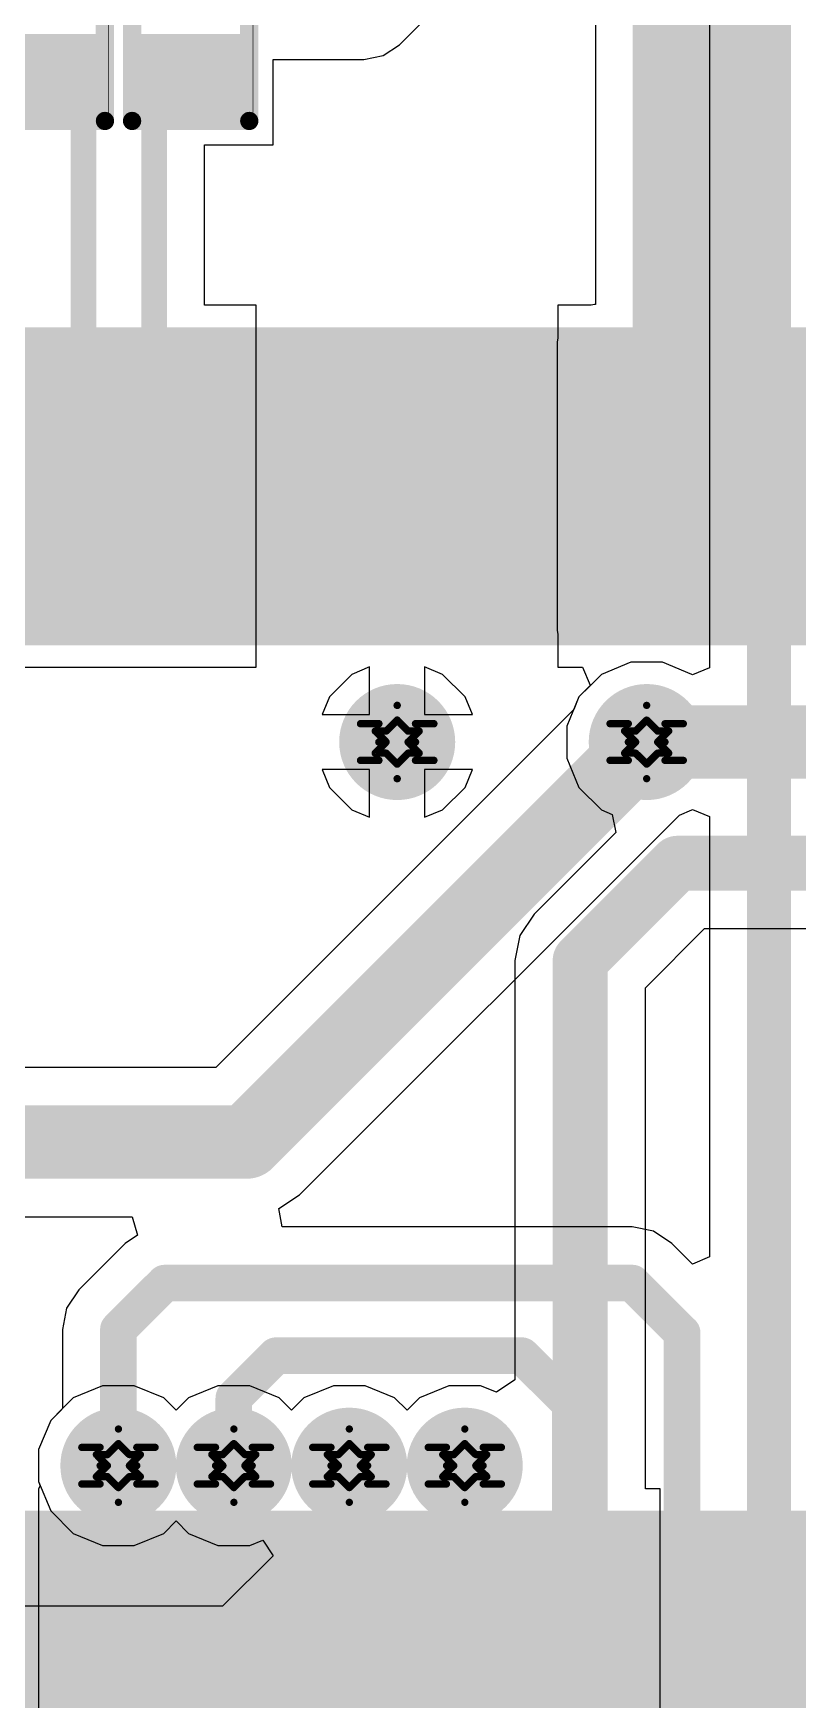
# Model space of a CAD drawing. Header units: inches. Extents: x -18 to 237, y -41 to 211.
# Drawn here: x 64.75 to 70.05, y 53.77 to 65.32 of the extents above; entities that cross this region are included whole.
import ezdxf

# ---------------------------------------------------------------- set-up
doc = ezdxf.new("R2010")
doc.units = ezdxf.units.IN
for name, color, linetype in [('Bottom Layer', 5, 'Continuous'), ('Bottom Solder', 6, 'Continuous'), ('Drill Drawing', 1, 'Continuous'), ('Top Layer', 1, 'Continuous'), ('Top Overlay', 2, 'Continuous'), ('Top Paste', 8, 'Continuous'), ('Top Solder', 216, 'Continuous'), ('Via Holes', 16, 'Continuous')]:
    doc.layers.add(name, color=color, linetype=linetype)

# ---------------------------------------------------------------- blocks, each defined once
blk = doc.blocks.new('R___0402_37')
at = {"layer": 'Top Layer'}
for points in [[(-0.699, -0.318), (-0.699, 0.318), (-0.241, 0.318), (-0.241, -0.318)], [(0.241, -0.318), (0.241, 0.318), (0.699, 0.318), (0.699, -0.318)]]:
    blk.add_hatch(color=1, dxfattribs=at).paths.add_polyline_path(points)
at = {"layer": 'Top Paste'}
for points in [[(-0.699, -0.318), (-0.699, 0.318), (-0.241, 0.318), (-0.241, -0.318)], [(0.241, -0.318), (0.241, 0.318), (0.699, 0.318), (0.699, -0.318)]]:
    blk.add_hatch(color=8, dxfattribs=at).paths.add_polyline_path(points)
at = {"layer": 'Top Solder'}
for points in [[(-0.754, -0.373), (-0.754, 0.373), (-0.186, 0.373), (-0.186, -0.373)], [(0.186, -0.373), (0.186, 0.373), (0.754, 0.373), (0.754, -0.373)]]:
    blk.add_hatch(color=216, dxfattribs=at).paths.add_polyline_path(points)
at = {"layer": 'Top Overlay'}
for points, const_width in [([(-0.787, 0.406), (0.787, 0.406)], 0.127), ([(-0.787, 0.406), (-0.787, -0.406)], 0.127), ([(0.787, 0.406), (0.787, -0.406)], 0.127), ([(-0.787, -0.406), (0.787, -0.406)], 0.127), ([(-0.813, -0.432), (0.813, -0.432)], 0.00323)]:
    blk.add_lwpolyline(points, dxfattribs=dict(at, const_width=const_width))
for points, const_width in [([(-0.819, 0.406, 1), (-0.756, 0.406, 1)], 0.0635), ([(-0.819, 0.406, 1), (-0.756, 0.406, 1)], 0.0635), ([(0.756, 0.406, 1), (0.819, 0.406, 1)], 0.0635), ([(0.756, 0.406, 1), (0.819, 0.406, 1)], 0.0635), ([(-0.819, -0.406, 1), (-0.756, -0.406, 1)], 0.0635), ([(-0.819, -0.406, 1), (-0.756, -0.406, 1)], 0.0635), ([(0.756, -0.406, 1), (0.819, -0.406, 1)], 0.0635), ([(0.756, -0.406, 1), (0.819, -0.406, 1)], 0.0635), ([(-0.814, -0.432, 1), (-0.812, -0.432, 1)], 0.00161), ([(0.812, -0.432, 1), (0.814, -0.432, 1)], 0.00161)]:
    blk.add_lwpolyline(points, format="xyb", close=True, dxfattribs=dict(at, const_width=const_width))
blk = doc.blocks.new('R___0402_38')
at = {"layer": 'Top Layer'}
for points in [[(-0.699, -0.318), (-0.699, 0.318), (-0.241, 0.318), (-0.241, -0.318)], [(0.241, -0.318), (0.241, 0.318), (0.699, 0.318), (0.699, -0.318)]]:
    blk.add_hatch(color=1, dxfattribs=at).paths.add_polyline_path(points)
at = {"layer": 'Top Paste'}
for points in [[(-0.699, -0.318), (-0.699, 0.318), (-0.241, 0.318), (-0.241, -0.318)], [(0.241, -0.318), (0.241, 0.318), (0.699, 0.318), (0.699, -0.318)]]:
    blk.add_hatch(color=8, dxfattribs=at).paths.add_polyline_path(points)
at = {"layer": 'Top Solder'}
for points in [[(-0.754, -0.373), (-0.754, 0.373), (-0.186, 0.373), (-0.186, -0.373)], [(0.186, -0.373), (0.186, 0.373), (0.754, 0.373), (0.754, -0.373)]]:
    blk.add_hatch(color=216, dxfattribs=at).paths.add_polyline_path(points)
at = {"layer": 'Top Overlay'}
for points, const_width in [([(-0.787, 0.406), (0.787, 0.406)], 0.127), ([(-0.787, 0.406), (-0.787, -0.406)], 0.127), ([(0.787, 0.406), (0.787, -0.406)], 0.127), ([(-0.787, -0.406), (0.787, -0.406)], 0.127), ([(-0.813, -0.432), (0.813, -0.432)], 0.00323)]:
    blk.add_lwpolyline(points, dxfattribs=dict(at, const_width=const_width))
for points, const_width in [([(-0.819, 0.406, 1), (-0.756, 0.406, 1)], 0.0635), ([(-0.819, 0.406, 1), (-0.756, 0.406, 1)], 0.0635), ([(0.756, 0.406, 1), (0.819, 0.406, 1)], 0.0635), ([(0.756, 0.406, 1), (0.819, 0.406, 1)], 0.0635), ([(-0.819, -0.406, 1), (-0.756, -0.406, 1)], 0.0635), ([(-0.819, -0.406, 1), (-0.756, -0.406, 1)], 0.0635), ([(0.756, -0.406, 1), (0.819, -0.406, 1)], 0.0635), ([(0.756, -0.406, 1), (0.819, -0.406, 1)], 0.0635), ([(-0.814, -0.432, 1), (-0.812, -0.432, 1)], 0.00161), ([(0.812, -0.432, 1), (0.814, -0.432, 1)], 0.00161)]:
    blk.add_lwpolyline(points, format="xyb", close=True, dxfattribs=dict(at, const_width=const_width))
blk = doc.blocks.new('91304_99_052R2_105')
at = {"layer": 'Top Layer'}
for points in [[(5.7, 3.1), (5.1, 3.1), (5.1, 5.1), (5.7, 5.1)], [(6.5, 3.1), (5.9, 3.1), (5.9, 5.1), (6.5, 5.1)], [(7.3, 3.1), (6.7, 3.1), (6.7, 5.1), (7.3, 5.1)], [(8.1, 3.1), (7.5, 3.1), (7.5, 5.1), (8.1, 5.1)], [(8.9, 3.1), (8.3, 3.1), (8.3, 5.1), (8.9, 5.1)], [(9.7, 3.1), (9.1, 3.1), (9.1, 5.1), (9.7, 5.1)], [(10.5, 3.1), (9.9, 3.1), (9.9, 5.1), (10.5, 5.1)], [(5.3, -5.1), (4.7, -5.1), (4.7, -3.1), (5.3, -3.1)], [(6.1, -5.1), (5.5, -5.1), (5.5, -3.1), (6.1, -3.1)], [(6.9, -5.1), (6.3, -5.1), (6.3, -3.1), (6.9, -3.1)], [(7.7, -5.1), (7.1, -5.1), (7.1, -3.1), (7.7, -3.1)], [(8.5, -5.1), (7.9, -5.1), (7.9, -3.1), (8.5, -3.1)], [(9.3, -5.1), (8.7, -5.1), (8.7, -3.1), (9.3, -3.1)], [(10.1, -5.1), (9.5, -5.1), (9.5, -3.1), (10.1, -3.1)], [(10.9, -5.1), (10.3, -5.1), (10.3, -3.1), (10.9, -3.1)]]:
    blk.add_hatch(color=1, dxfattribs=at).paths.add_polyline_path(points)
at = {"layer": 'Top Paste'}
for points in [[(5.7, 3.1), (5.1, 3.1), (5.1, 5.1), (5.7, 5.1)], [(6.5, 3.1), (5.9, 3.1), (5.9, 5.1), (6.5, 5.1)], [(7.3, 3.1), (6.7, 3.1), (6.7, 5.1), (7.3, 5.1)], [(8.1, 3.1), (7.5, 3.1), (7.5, 5.1), (8.1, 5.1)], [(8.9, 3.1), (8.3, 3.1), (8.3, 5.1), (8.9, 5.1)], [(9.7, 3.1), (9.1, 3.1), (9.1, 5.1), (9.7, 5.1)], [(10.5, 3.1), (9.9, 3.1), (9.9, 5.1), (10.5, 5.1)], [(5.3, -5.1), (4.7, -5.1), (4.7, -3.1), (5.3, -3.1)], [(6.1, -5.1), (5.5, -5.1), (5.5, -3.1), (6.1, -3.1)], [(6.9, -5.1), (6.3, -5.1), (6.3, -3.1), (6.9, -3.1)], [(7.7, -5.1), (7.1, -5.1), (7.1, -3.1), (7.7, -3.1)], [(8.5, -5.1), (7.9, -5.1), (7.9, -3.1), (8.5, -3.1)], [(9.3, -5.1), (8.7, -5.1), (8.7, -3.1), (9.3, -3.1)], [(10.1, -5.1), (9.5, -5.1), (9.5, -3.1), (10.1, -3.1)], [(10.9, -5.1), (10.3, -5.1), (10.3, -3.1), (10.9, -3.1)]]:
    blk.add_hatch(color=8, dxfattribs=at).paths.add_polyline_path(points)
at = {"layer": 'Top Solder'}
for points in [[(5.802, 2.998), (4.998, 2.998), (4.998, 5.202), (5.802, 5.202)], [(6.602, 2.998), (5.798, 2.998), (5.798, 5.202), (6.602, 5.202)], [(7.402, 2.998), (6.598, 2.998), (6.598, 5.202), (7.402, 5.202)], [(8.202, 2.998), (7.398, 2.998), (7.398, 5.202), (8.202, 5.202)], [(9.002, 2.998), (8.198, 2.998), (8.198, 5.202), (9.002, 5.202)], [(9.802, 2.998), (8.998, 2.998), (8.998, 5.202), (9.802, 5.202)], [(10.602, 2.998), (9.798, 2.998), (9.798, 5.202), (10.602, 5.202)], [(5.402, -5.202), (4.598, -5.202), (4.598, -2.998), (5.402, -2.998)], [(6.202, -5.202), (5.398, -5.202), (5.398, -2.998), (6.202, -2.998)], [(7.002, -5.202), (6.198, -5.202), (6.198, -2.998), (7.002, -2.998)], [(7.802, -5.202), (6.998, -5.202), (6.998, -2.998), (7.802, -2.998)], [(8.602, -5.202), (7.798, -5.202), (7.798, -2.998), (8.602, -2.998)], [(9.402, -5.202), (8.598, -5.202), (8.598, -2.998), (9.402, -2.998)], [(10.202, -5.202), (9.398, -5.202), (9.398, -2.998), (10.202, -2.998)], [(11.002, -5.202), (10.198, -5.202), (10.198, -2.998), (11.002, -2.998)]]:
    blk.add_hatch(color=216, dxfattribs=at).paths.add_polyline_path(points)

msp = doc.modelspace()

# ---------------------------------------------------------------- hatches: boundary and pattern name
at = {"layer": 'Bottom Layer'}
h = msp.add_hatch(color=5, dxfattribs=at)
edge = h.paths.add_edge_path()
edge.add_arc((67.273, 60.406), 0.3, 0, 360)
h = msp.add_hatch(color=5, dxfattribs=at)
edge = h.paths.add_edge_path()
edge.add_arc((69.002, 60.406), 0.3, 0, 360)
h = msp.add_hatch(color=5, dxfattribs=at)
edge = h.paths.add_edge_path()
edge.add_arc((65.341, 55.392), 0.3, 0, 360)
h = msp.add_hatch(color=5, dxfattribs=at)
edge = h.paths.add_edge_path()
edge.add_arc((66.141, 55.392), 0.3, 0, 360)
h = msp.add_hatch(color=5, dxfattribs=at)
edge = h.paths.add_edge_path()
edge.add_arc((66.941, 55.392), 0.3, 0, 360)
h = msp.add_hatch(color=5, dxfattribs=at)
edge = h.paths.add_edge_path()
edge.add_arc((67.741, 55.392), 0.3, 0, 360)
at = {"layer": 'Bottom Solder'}
h = msp.add_hatch(color=6, dxfattribs=at)
edge = h.paths.add_edge_path()
edge.add_arc((67.273, 60.406), 0.402, 0, 360)
h = msp.add_hatch(color=6, dxfattribs=at)
edge = h.paths.add_edge_path()
edge.add_arc((69.002, 60.406), 0.402, 0, 360)
h = msp.add_hatch(color=6, dxfattribs=at)
edge = h.paths.add_edge_path()
edge.add_arc((65.341, 55.392), 0.402, 0, 360)
h = msp.add_hatch(color=6, dxfattribs=at)
edge = h.paths.add_edge_path()
edge.add_arc((66.141, 55.392), 0.402, 0, 360)
h = msp.add_hatch(color=6, dxfattribs=at)
edge = h.paths.add_edge_path()
edge.add_arc((66.941, 55.392), 0.402, 0, 360)
h = msp.add_hatch(color=6, dxfattribs=at)
edge = h.paths.add_edge_path()
edge.add_arc((67.741, 55.392), 0.402, 0, 360)
at = {"layer": 'Top Layer'}
for points in [[(66.241, 61.178), (68.441, 61.178), (68.441, 63.178), (66.241, 63.178)], [(68.641, 61.178), (70.041, 61.178), (70.041, 63.178), (68.641, 63.178)]]:
    msp.add_hatch(color=1, dxfattribs=at).paths.add_polyline_path(points)
h = msp.add_hatch(color=1, dxfattribs=at)
edge = h.paths.add_edge_path()
edge.add_arc((67.273, 60.406), 0.3, 0, 360)
h = msp.add_hatch(color=1, dxfattribs=at)
edge = h.paths.add_edge_path()
edge.add_arc((69.002, 60.406), 0.3, 0, 360)
h = msp.add_hatch(color=1, dxfattribs=at)
edge = h.paths.add_edge_path()
edge.add_arc((65.341, 55.392), 0.3, 0, 360)
h = msp.add_hatch(color=1, dxfattribs=at)
edge = h.paths.add_edge_path()
edge.add_arc((66.141, 55.392), 0.3, 0, 360)
h = msp.add_hatch(color=1, dxfattribs=at)
edge = h.paths.add_edge_path()
edge.add_arc((66.941, 55.392), 0.3, 0, 360)
h = msp.add_hatch(color=1, dxfattribs=at)
edge = h.paths.add_edge_path()
edge.add_arc((67.741, 55.392), 0.3, 0, 360)
at = {"layer": 'Top Solder'}
h = msp.add_hatch(color=216, dxfattribs=at)
edge = h.paths.add_edge_path()
edge.add_arc((67.273, 60.406), 0.402, 0, 360)
h = msp.add_hatch(color=216, dxfattribs=at)
edge = h.paths.add_edge_path()
edge.add_arc((69.002, 60.406), 0.402, 0, 360)
h = msp.add_hatch(color=216, dxfattribs=at)
edge = h.paths.add_edge_path()
edge.add_arc((65.341, 55.392), 0.402, 0, 360)
h = msp.add_hatch(color=216, dxfattribs=at)
edge = h.paths.add_edge_path()
edge.add_arc((66.141, 55.392), 0.402, 0, 360)
h = msp.add_hatch(color=216, dxfattribs=at)
edge = h.paths.add_edge_path()
edge.add_arc((66.941, 55.392), 0.402, 0, 360)
h = msp.add_hatch(color=216, dxfattribs=at)
edge = h.paths.add_edge_path()
edge.add_arc((67.741, 55.392), 0.402, 0, 360)
at = {"layer": 'Via Holes'}
h = msp.add_hatch(color=7, dxfattribs=at)
edge = h.paths.add_edge_path()
edge.add_arc((67.273, 60.406), 0.15, 0, 360)
h = msp.add_hatch(color=7, dxfattribs=at)
edge = h.paths.add_edge_path()
edge.add_arc((69.002, 60.406), 0.15, 0, 360)
h = msp.add_hatch(color=7, dxfattribs=at)
edge = h.paths.add_edge_path()
edge.add_arc((65.341, 55.392), 0.15, 0, 360)
h = msp.add_hatch(color=7, dxfattribs=at)
edge = h.paths.add_edge_path()
edge.add_arc((66.141, 55.392), 0.15, 0, 360)
h = msp.add_hatch(color=7, dxfattribs=at)
edge = h.paths.add_edge_path()
edge.add_arc((66.941, 55.392), 0.15, 0, 360)
h = msp.add_hatch(color=7, dxfattribs=at)
edge = h.paths.add_edge_path()
edge.add_arc((67.741, 55.392), 0.15, 0, 360)

# ---------------------------------------------------------------- linework, layer by layer
at = {"layer": 'Bottom Layer'}
for p, q in [((69.436, 75.248), (69.436, 60.921)), ((66.959, 60.875), (66.803, 60.719)), ((67.082, 60.926), (66.959, 60.875)), ((67.082, 60.596), (67.082, 60.926)), ((67.587, 60.875), (67.463, 60.926)), ((67.463, 60.926), (67.463, 60.596)), ((67.743, 60.719), (67.587, 60.875)), ((68.688, 60.875), (68.532, 60.719)), ((68.891, 60.96), (68.688, 60.875)), ((69.112, 60.96), (68.891, 60.96)), ((69.315, 60.875), (69.112, 60.96)), ((69.318, 60.872), (69.315, 60.875)), ((69.436, 60.921), (69.318, 60.872)), ((68.496, 60.632), (66.016, 58.152)), ((66.803, 60.719), (66.752, 60.596)), ((67.794, 60.596), (67.743, 60.719)), ((68.532, 60.719), (68.496, 60.632)), ((66.752, 60.596), (67.082, 60.596)), ((67.463, 60.596), (67.794, 60.596)), ((67.082, 60.215), (66.752, 60.215)), ((66.752, 60.215), (66.803, 60.092)), ((67.082, 59.885), (67.082, 60.215)), ((67.794, 60.215), (67.463, 60.215)), ((67.463, 60.215), (67.463, 59.885)), ((67.743, 60.092), (67.794, 60.215)), ((66.803, 60.092), (66.959, 59.936)), ((67.587, 59.936), (67.743, 60.092)), ((66.959, 59.936), (67.082, 59.885)), ((67.463, 59.885), (67.587, 59.936)), ((69.228, 59.9), (69.315, 59.936)), ((69.315, 59.936), (69.318, 59.939)), ((69.318, 59.939), (69.436, 59.89)), ((66.597, 57.268), (69.228, 59.9)), ((69.436, 59.89), (69.436, 56.838)), ((66.016, 58.152), (63.532, 58.152)), ((66.454, 57.173), (66.597, 57.268)), ((66.477, 57.046), (66.454, 57.173)), ((60.779, 57.116), (65.436, 57.116)), ((65.436, 57.116), (65.474, 56.989)), ((68.901, 57.046), (66.477, 57.046)), ((69.05, 57.016), (68.901, 57.046)), ((65.388, 56.932), (65.067, 56.61)), ((65.474, 56.989), (65.388, 56.932)), ((69.176, 56.932), (69.05, 57.016)), ((69.318, 56.789), (69.176, 56.932)), ((69.436, 56.838), (69.318, 56.789)), ((65.067, 56.61), (64.982, 56.484)), ((64.982, 56.484), (64.953, 56.336)), ((64.953, 56.336), (64.953, 55.787)), ((64.953, 55.787), (64.872, 55.706)), ((64.872, 55.706), (64.787, 55.503)), ((64.787, 55.503), (64.787, 55.282)), ((64.787, 55.282), (64.872, 55.079)), ((64.872, 55.079), (65.027, 54.923)), ((65.655, 54.923), (65.741, 55.009)), ((65.741, 55.009), (65.827, 54.923)), ((65.027, 54.923), (65.231, 54.838)), ((65.451, 54.838), (65.655, 54.923)), ((65.827, 54.923), (66.031, 54.838)), ((66.251, 54.838), (66.342, 54.876)), ((66.342, 54.876), (66.414, 54.768)), ((65.231, 54.838), (65.451, 54.838)), ((66.031, 54.838), (66.251, 54.838)), ((66.414, 54.768), (66.063, 54.418)), ((66.063, 54.418), (56.944, 54.418))]:
    msp.add_line(p, q, dxfattribs=at)
for points, const_width in [([(69.85, 54.863), (69.85, 75.42)], 0.305), ([(66.23, 57.634), (69.002, 60.406)], 0.508), ([(60.779, 57.634), (66.23, 57.634)], 0.508), ([(67.846, 50.945), (73.715, 56.814)], 0.762), ([(65.341, 56.336), (65.663, 56.657)], 0.254), ([(65.663, 56.657), (68.901, 56.657)], 0.254), ([(68.901, 56.657), (69.247, 56.311)], 0.254), ([(65.341, 55.392), (65.341, 56.336)], 0.254), ([(69.247, 54.975), (69.247, 56.311)], 0.254), ([(66.141, 55.862), (66.433, 56.154)], 0.254), ([(66.433, 56.154), (68.137, 56.154)], 0.254), ([(68.137, 56.154), (68.472, 55.82)], 0.254), ([(66.141, 55.392), (66.141, 55.862)], 0.254), ([(68.472, 54.801), (68.472, 55.82)], 0.254), ([(66.941, 54.746), (66.941, 55.392)], 0.254), ([(67.741, 54.847), (67.741, 55.392)], 0.254), ([(67.061, 52.789), (69.247, 54.975)], 0.254), ([(66.521, 53.626), (67.741, 54.847)], 0.254), ([(67.311, 52.324), (69.85, 54.863)], 0.305), ([(67.504, 51.813), (70.5, 54.809)], 0.305), ([(66.224, 54.029), (66.941, 54.746)], 0.254), ([(66.883, 53.213), (68.472, 54.801)], 0.254), ([(46.744, 54.029), (66.224, 54.029)], 0.254)]:
    msp.add_lwpolyline(points, dxfattribs=dict(at, const_width=const_width))
for points, const_width in [([(68.875, 60.406, 1), (69.129, 60.406, 1)], 0.254), ([(66.103, 57.634, 1), (66.357, 57.634, 1)], 0.254), ([(66.103, 57.634, 1), (66.357, 57.634, 1)], 0.254), ([(65.599, 56.657, 1), (65.726, 56.657, 1)], 0.127), ([(65.599, 56.657, 1), (65.726, 56.657, 1)], 0.127), ([(68.838, 56.657, 1), (68.965, 56.657, 1)], 0.127), ([(68.838, 56.657, 1), (68.965, 56.657, 1)], 0.127), ([(65.278, 56.336, 1), (65.405, 56.336, 1)], 0.127), ([(65.278, 56.336, 1), (65.405, 56.336, 1)], 0.127), ([(69.184, 56.311, 1), (69.311, 56.311, 1)], 0.127), ([(69.184, 56.311, 1), (69.311, 56.311, 1)], 0.127), ([(66.37, 56.154, 1), (66.497, 56.154, 1)], 0.127), ([(66.37, 56.154, 1), (66.497, 56.154, 1)], 0.127), ([(68.073, 56.154, 1), (68.2, 56.154, 1)], 0.127), ([(68.073, 56.154, 1), (68.2, 56.154, 1)], 0.127), ([(66.078, 55.862, 1), (66.205, 55.862, 1)], 0.127), ([(66.078, 55.862, 1), (66.205, 55.862, 1)], 0.127), ([(68.408, 55.82, 1), (68.535, 55.82, 1)], 0.127), ([(68.408, 55.82, 1), (68.535, 55.82, 1)], 0.127), ([(65.278, 55.392, 1), (65.405, 55.392, 1)], 0.127), ([(66.078, 55.392, 1), (66.205, 55.392, 1)], 0.127), ([(66.878, 55.392, 1), (67.005, 55.392, 1)], 0.127), ([(67.678, 55.392, 1), (67.805, 55.392, 1)], 0.127), ([(69.184, 54.975, 1), (69.311, 54.975, 1)], 0.127), ([(69.184, 54.975, 1), (69.311, 54.975, 1)], 0.127), ([(67.678, 54.847, 1), (67.805, 54.847, 1)], 0.127), ([(67.678, 54.847, 1), (67.805, 54.847, 1)], 0.127), ([(69.774, 54.863, 1), (69.926, 54.863, 1)], 0.152), ([(69.774, 54.863, 1), (69.926, 54.863, 1)], 0.152), ([(66.878, 54.746, 1), (67.005, 54.746, 1)], 0.127), ([(66.878, 54.746, 1), (67.005, 54.746, 1)], 0.127), ([(68.408, 54.801, 1), (68.535, 54.801, 1)], 0.127), ([(68.408, 54.801, 1), (68.535, 54.801, 1)], 0.127), ([(66.161, 54.029, 1), (66.288, 54.029, 1)], 0.127), ([(66.161, 54.029, 1), (66.288, 54.029, 1)], 0.127)]:
    msp.add_lwpolyline(points, format="xyb", close=True, dxfattribs=dict(at, const_width=const_width))
at = {"layer": 'Drill Drawing', "const_width": 0.0508}
for points in [[(67.146, 60.533), (67.273, 60.66)], [(67.273, 60.66), (67.4, 60.533)], [(68.875, 60.533), (69.002, 60.66)], [(69.002, 60.66), (69.129, 60.533)], [(67.019, 60.533), (67.146, 60.406)], [(67.019, 60.533), (67.146, 60.533)], [(67.121, 60.482), (67.197, 60.406)], [(67.121, 60.482), (67.197, 60.482)], [(67.197, 60.482), (67.273, 60.558)], [(67.273, 60.558), (67.349, 60.482)], [(67.349, 60.482), (67.425, 60.482)], [(67.349, 60.406), (67.425, 60.482)], [(67.4, 60.533), (67.527, 60.533)], [(67.4, 60.406), (67.527, 60.533)], [(68.748, 60.533), (68.875, 60.406)], [(68.748, 60.533), (68.875, 60.533)], [(68.849, 60.482), (68.925, 60.406)], [(68.849, 60.482), (68.925, 60.482)], [(68.925, 60.482), (69.002, 60.558)], [(69.002, 60.558), (69.078, 60.482)], [(69.078, 60.482), (69.154, 60.482)], [(69.078, 60.406), (69.154, 60.482)], [(69.129, 60.533), (69.256, 60.533)], [(69.129, 60.406), (69.256, 60.533)], [(67.019, 60.279), (67.146, 60.406)], [(67.121, 60.329), (67.197, 60.406)], [(67.349, 60.406), (67.425, 60.329)], [(67.4, 60.406), (67.527, 60.279)], [(68.748, 60.279), (68.875, 60.406)], [(68.849, 60.329), (68.925, 60.406)], [(69.078, 60.406), (69.154, 60.329)], [(69.129, 60.406), (69.256, 60.279)], [(67.019, 60.279), (67.146, 60.279)], [(67.121, 60.329), (67.197, 60.329)], [(67.146, 60.279), (67.273, 60.152)], [(67.197, 60.329), (67.273, 60.253)], [(67.273, 60.253), (67.349, 60.329)], [(67.273, 60.152), (67.4, 60.279)], [(67.349, 60.329), (67.425, 60.329)], [(67.4, 60.279), (67.527, 60.279)], [(68.748, 60.279), (68.875, 60.279)], [(68.849, 60.329), (68.925, 60.329)], [(68.875, 60.279), (69.002, 60.152)], [(68.925, 60.329), (69.002, 60.253)], [(69.002, 60.253), (69.078, 60.329)], [(69.002, 60.152), (69.129, 60.279)], [(69.078, 60.329), (69.154, 60.329)], [(69.129, 60.279), (69.256, 60.279)], [(65.214, 55.519), (65.341, 55.646)], [(65.341, 55.646), (65.468, 55.519)], [(66.014, 55.519), (66.141, 55.646)], [(66.141, 55.646), (66.268, 55.519)], [(66.814, 55.519), (66.941, 55.646)], [(66.941, 55.646), (67.068, 55.519)], [(67.614, 55.519), (67.741, 55.646)], [(67.741, 55.646), (67.868, 55.519)], [(65.087, 55.519), (65.214, 55.392)], [(65.087, 55.519), (65.214, 55.519)], [(65.265, 55.469), (65.341, 55.545)], [(65.341, 55.545), (65.417, 55.469)], [(65.468, 55.519), (65.595, 55.519)], [(65.468, 55.392), (65.595, 55.519)], [(65.887, 55.519), (66.014, 55.392)], [(65.887, 55.519), (66.014, 55.519)], [(66.065, 55.469), (66.141, 55.545)], [(66.141, 55.545), (66.217, 55.469)], [(66.268, 55.519), (66.395, 55.519)], [(66.268, 55.392), (66.395, 55.519)], [(66.687, 55.519), (66.814, 55.392)], [(66.687, 55.519), (66.814, 55.519)], [(66.865, 55.469), (66.941, 55.545)], [(66.941, 55.545), (67.017, 55.469)], [(67.068, 55.519), (67.195, 55.519)], [(67.068, 55.392), (67.195, 55.519)], [(67.487, 55.519), (67.614, 55.392)], [(67.487, 55.519), (67.614, 55.519)], [(67.665, 55.469), (67.741, 55.545)], [(67.741, 55.545), (67.817, 55.469)], [(67.868, 55.519), (67.995, 55.519)], [(67.868, 55.392), (67.995, 55.519)], [(65.189, 55.469), (65.265, 55.392)], [(65.189, 55.469), (65.265, 55.469)], [(65.417, 55.469), (65.494, 55.469)], [(65.417, 55.392), (65.494, 55.469)], [(65.989, 55.469), (66.065, 55.392)], [(65.989, 55.469), (66.065, 55.469)], [(66.217, 55.469), (66.294, 55.469)], [(66.217, 55.392), (66.294, 55.469)], [(66.789, 55.469), (66.865, 55.392)], [(66.789, 55.469), (66.865, 55.469)], [(67.017, 55.469), (67.094, 55.469)], [(67.017, 55.392), (67.094, 55.469)], [(67.589, 55.469), (67.665, 55.392)], [(67.589, 55.469), (67.665, 55.469)], [(67.817, 55.469), (67.894, 55.469)], [(67.817, 55.392), (67.894, 55.469)], [(65.087, 55.265), (65.214, 55.392)], [(65.189, 55.316), (65.265, 55.392)], [(65.189, 55.316), (65.265, 55.316)], [(65.265, 55.316), (65.341, 55.24)], [(65.341, 55.24), (65.417, 55.316)], [(65.417, 55.392), (65.494, 55.316)], [(65.417, 55.316), (65.494, 55.316)], [(65.468, 55.392), (65.595, 55.265)], [(65.887, 55.265), (66.014, 55.392)], [(65.989, 55.316), (66.065, 55.392)], [(65.989, 55.316), (66.065, 55.316)], [(66.065, 55.316), (66.141, 55.24)], [(66.141, 55.24), (66.217, 55.316)], [(66.217, 55.392), (66.294, 55.316)], [(66.217, 55.316), (66.294, 55.316)], [(66.268, 55.392), (66.395, 55.265)], [(66.687, 55.265), (66.814, 55.392)], [(66.789, 55.316), (66.865, 55.392)], [(66.789, 55.316), (66.865, 55.316)], [(66.865, 55.316), (66.941, 55.24)], [(66.941, 55.24), (67.017, 55.316)], [(67.017, 55.392), (67.094, 55.316)], [(67.017, 55.316), (67.094, 55.316)], [(67.068, 55.392), (67.195, 55.265)], [(67.487, 55.265), (67.614, 55.392)], [(67.589, 55.316), (67.665, 55.392)], [(67.589, 55.316), (67.665, 55.316)], [(67.665, 55.316), (67.741, 55.24)], [(67.741, 55.24), (67.817, 55.316)], [(67.817, 55.392), (67.894, 55.316)], [(67.817, 55.316), (67.894, 55.316)], [(67.868, 55.392), (67.995, 55.265)], [(65.087, 55.265), (65.214, 55.265)], [(65.214, 55.265), (65.341, 55.138)], [(65.341, 55.138), (65.468, 55.265)], [(65.468, 55.265), (65.595, 55.265)], [(65.887, 55.265), (66.014, 55.265)], [(66.014, 55.265), (66.141, 55.138)], [(66.141, 55.138), (66.268, 55.265)], [(66.268, 55.265), (66.395, 55.265)], [(66.687, 55.265), (66.814, 55.265)], [(66.814, 55.265), (66.941, 55.138)], [(66.941, 55.138), (67.068, 55.265)], [(67.068, 55.265), (67.195, 55.265)], [(67.487, 55.265), (67.614, 55.265)], [(67.614, 55.265), (67.741, 55.138)], [(67.741, 55.138), (67.868, 55.265)], [(67.868, 55.265), (67.995, 55.265)]]:
    msp.add_lwpolyline(points, dxfattribs=at)
at = {"layer": 'Drill Drawing', "const_width": 0.0254}
for points in [[(67.26, 60.66, 1), (67.286, 60.66, 1)], [(67.26, 60.66, 1), (67.286, 60.66, 1)], [(68.989, 60.66, 1), (69.014, 60.66, 1)], [(68.989, 60.66, 1), (69.014, 60.66, 1)], [(67.006, 60.533, 1), (67.032, 60.533, 1)], [(67.006, 60.533, 1), (67.032, 60.533, 1)], [(67.108, 60.482, 1), (67.133, 60.482, 1)], [(67.108, 60.482, 1), (67.133, 60.482, 1)], [(67.133, 60.533, 1), (67.159, 60.533, 1)], [(67.133, 60.533, 1), (67.159, 60.533, 1)], [(67.184, 60.482, 1), (67.209, 60.482, 1)], [(67.184, 60.482, 1), (67.209, 60.482, 1)], [(67.26, 60.558, 1), (67.286, 60.558, 1)], [(67.26, 60.558, 1), (67.286, 60.558, 1)], [(67.336, 60.482, 1), (67.362, 60.482, 1)], [(67.336, 60.482, 1), (67.362, 60.482, 1)], [(67.387, 60.533, 1), (67.413, 60.533, 1)], [(67.387, 60.533, 1), (67.413, 60.533, 1)], [(67.413, 60.482, 1), (67.438, 60.482, 1)], [(67.413, 60.482, 1), (67.438, 60.482, 1)], [(67.514, 60.533, 1), (67.54, 60.533, 1)], [(67.514, 60.533, 1), (67.54, 60.533, 1)], [(68.735, 60.533, 1), (68.76, 60.533, 1)], [(68.735, 60.533, 1), (68.76, 60.533, 1)], [(68.836, 60.482, 1), (68.862, 60.482, 1)], [(68.836, 60.482, 1), (68.862, 60.482, 1)], [(68.862, 60.533, 1), (68.887, 60.533, 1)], [(68.862, 60.533, 1), (68.887, 60.533, 1)], [(68.913, 60.482, 1), (68.938, 60.482, 1)], [(68.913, 60.482, 1), (68.938, 60.482, 1)], [(68.989, 60.558, 1), (69.014, 60.558, 1)], [(68.989, 60.558, 1), (69.014, 60.558, 1)], [(69.065, 60.482, 1), (69.09, 60.482, 1)], [(69.065, 60.482, 1), (69.09, 60.482, 1)], [(69.116, 60.533, 1), (69.141, 60.533, 1)], [(69.116, 60.533, 1), (69.141, 60.533, 1)], [(69.141, 60.482, 1), (69.167, 60.482, 1)], [(69.141, 60.482, 1), (69.167, 60.482, 1)], [(69.243, 60.533, 1), (69.268, 60.533, 1)], [(69.243, 60.533, 1), (69.268, 60.533, 1)], [(67.133, 60.406, 1), (67.159, 60.406, 1)], [(67.133, 60.406, 1), (67.159, 60.406, 1)], [(67.184, 60.406, 1), (67.209, 60.406, 1)], [(67.184, 60.406, 1), (67.209, 60.406, 1)], [(67.336, 60.406, 1), (67.362, 60.406, 1)], [(67.336, 60.406, 1), (67.362, 60.406, 1)], [(67.387, 60.406, 1), (67.413, 60.406, 1)], [(67.387, 60.406, 1), (67.413, 60.406, 1)], [(68.862, 60.406, 1), (68.887, 60.406, 1)], [(68.862, 60.406, 1), (68.887, 60.406, 1)], [(68.913, 60.406, 1), (68.938, 60.406, 1)], [(68.913, 60.406, 1), (68.938, 60.406, 1)], [(69.065, 60.406, 1), (69.09, 60.406, 1)], [(69.065, 60.406, 1), (69.09, 60.406, 1)], [(69.116, 60.406, 1), (69.141, 60.406, 1)], [(69.116, 60.406, 1), (69.141, 60.406, 1)], [(67.006, 60.279, 1), (67.032, 60.279, 1)], [(67.006, 60.279, 1), (67.032, 60.279, 1)], [(67.108, 60.329, 1), (67.133, 60.329, 1)], [(67.108, 60.329, 1), (67.133, 60.329, 1)], [(67.133, 60.279, 1), (67.159, 60.279, 1)], [(67.133, 60.279, 1), (67.159, 60.279, 1)], [(67.184, 60.329, 1), (67.209, 60.329, 1)], [(67.184, 60.329, 1), (67.209, 60.329, 1)], [(67.26, 60.253, 1), (67.286, 60.253, 1)], [(67.26, 60.253, 1), (67.286, 60.253, 1)], [(67.336, 60.329, 1), (67.362, 60.329, 1)], [(67.336, 60.329, 1), (67.362, 60.329, 1)], [(67.387, 60.279, 1), (67.413, 60.279, 1)], [(67.387, 60.279, 1), (67.413, 60.279, 1)], [(67.413, 60.329, 1), (67.438, 60.329, 1)], [(67.413, 60.329, 1), (67.438, 60.329, 1)], [(67.514, 60.279, 1), (67.54, 60.279, 1)], [(67.514, 60.279, 1), (67.54, 60.279, 1)], [(68.735, 60.279, 1), (68.76, 60.279, 1)], [(68.735, 60.279, 1), (68.76, 60.279, 1)], [(68.836, 60.329, 1), (68.862, 60.329, 1)], [(68.836, 60.329, 1), (68.862, 60.329, 1)], [(68.862, 60.279, 1), (68.887, 60.279, 1)], [(68.862, 60.279, 1), (68.887, 60.279, 1)], [(68.913, 60.329, 1), (68.938, 60.329, 1)], [(68.913, 60.329, 1), (68.938, 60.329, 1)], [(68.989, 60.253, 1), (69.014, 60.253, 1)], [(68.989, 60.253, 1), (69.014, 60.253, 1)], [(69.065, 60.329, 1), (69.09, 60.329, 1)], [(69.065, 60.329, 1), (69.09, 60.329, 1)], [(69.116, 60.279, 1), (69.141, 60.279, 1)], [(69.116, 60.279, 1), (69.141, 60.279, 1)], [(69.141, 60.329, 1), (69.167, 60.329, 1)], [(69.141, 60.329, 1), (69.167, 60.329, 1)], [(69.243, 60.279, 1), (69.268, 60.279, 1)], [(69.243, 60.279, 1), (69.268, 60.279, 1)], [(67.26, 60.152, 1), (67.286, 60.152, 1)], [(67.26, 60.152, 1), (67.286, 60.152, 1)], [(68.989, 60.152, 1), (69.014, 60.152, 1)], [(68.989, 60.152, 1), (69.014, 60.152, 1)], [(65.329, 55.646, 1), (65.354, 55.646, 1)], [(65.329, 55.646, 1), (65.354, 55.646, 1)], [(66.129, 55.646, 1), (66.154, 55.646, 1)], [(66.129, 55.646, 1), (66.154, 55.646, 1)], [(66.929, 55.646, 1), (66.954, 55.646, 1)], [(66.929, 55.646, 1), (66.954, 55.646, 1)], [(67.729, 55.646, 1), (67.754, 55.646, 1)], [(67.729, 55.646, 1), (67.754, 55.646, 1)], [(65.075, 55.519, 1), (65.1, 55.519, 1)], [(65.075, 55.519, 1), (65.1, 55.519, 1)], [(65.202, 55.519, 1), (65.227, 55.519, 1)], [(65.202, 55.519, 1), (65.227, 55.519, 1)], [(65.329, 55.545, 1), (65.354, 55.545, 1)], [(65.329, 55.545, 1), (65.354, 55.545, 1)], [(65.456, 55.519, 1), (65.481, 55.519, 1)], [(65.456, 55.519, 1), (65.481, 55.519, 1)], [(65.583, 55.519, 1), (65.608, 55.519, 1)], [(65.583, 55.519, 1), (65.608, 55.519, 1)], [(65.875, 55.519, 1), (65.9, 55.519, 1)], [(65.875, 55.519, 1), (65.9, 55.519, 1)], [(66.002, 55.519, 1), (66.027, 55.519, 1)], [(66.002, 55.519, 1), (66.027, 55.519, 1)], [(66.129, 55.545, 1), (66.154, 55.545, 1)], [(66.129, 55.545, 1), (66.154, 55.545, 1)], [(66.256, 55.519, 1), (66.281, 55.519, 1)], [(66.256, 55.519, 1), (66.281, 55.519, 1)], [(66.383, 55.519, 1), (66.408, 55.519, 1)], [(66.383, 55.519, 1), (66.408, 55.519, 1)], [(66.675, 55.519, 1), (66.7, 55.519, 1)], [(66.675, 55.519, 1), (66.7, 55.519, 1)], [(66.802, 55.519, 1), (66.827, 55.519, 1)], [(66.802, 55.519, 1), (66.827, 55.519, 1)], [(66.929, 55.545, 1), (66.954, 55.545, 1)], [(66.929, 55.545, 1), (66.954, 55.545, 1)], [(67.056, 55.519, 1), (67.081, 55.519, 1)], [(67.056, 55.519, 1), (67.081, 55.519, 1)], [(67.183, 55.519, 1), (67.208, 55.519, 1)], [(67.183, 55.519, 1), (67.208, 55.519, 1)], [(67.475, 55.519, 1), (67.5, 55.519, 1)], [(67.475, 55.519, 1), (67.5, 55.519, 1)], [(67.602, 55.519, 1), (67.627, 55.519, 1)], [(67.602, 55.519, 1), (67.627, 55.519, 1)], [(67.729, 55.545, 1), (67.754, 55.545, 1)], [(67.729, 55.545, 1), (67.754, 55.545, 1)], [(67.856, 55.519, 1), (67.881, 55.519, 1)], [(67.856, 55.519, 1), (67.881, 55.519, 1)], [(67.983, 55.519, 1), (68.008, 55.519, 1)], [(67.983, 55.519, 1), (68.008, 55.519, 1)], [(65.176, 55.469, 1), (65.202, 55.469, 1)], [(65.176, 55.469, 1), (65.202, 55.469, 1)], [(65.252, 55.469, 1), (65.278, 55.469, 1)], [(65.252, 55.469, 1), (65.278, 55.469, 1)], [(65.405, 55.469, 1), (65.43, 55.469, 1)], [(65.405, 55.469, 1), (65.43, 55.469, 1)], [(65.481, 55.469, 1), (65.506, 55.469, 1)], [(65.481, 55.469, 1), (65.506, 55.469, 1)], [(65.976, 55.469, 1), (66.002, 55.469, 1)], [(65.976, 55.469, 1), (66.002, 55.469, 1)], [(66.052, 55.469, 1), (66.078, 55.469, 1)], [(66.052, 55.469, 1), (66.078, 55.469, 1)], [(66.205, 55.469, 1), (66.23, 55.469, 1)], [(66.205, 55.469, 1), (66.23, 55.469, 1)], [(66.281, 55.469, 1), (66.306, 55.469, 1)], [(66.281, 55.469, 1), (66.306, 55.469, 1)], [(66.776, 55.469, 1), (66.802, 55.469, 1)], [(66.776, 55.469, 1), (66.802, 55.469, 1)], [(66.852, 55.469, 1), (66.878, 55.469, 1)], [(66.852, 55.469, 1), (66.878, 55.469, 1)], [(67.005, 55.469, 1), (67.03, 55.469, 1)], [(67.005, 55.469, 1), (67.03, 55.469, 1)], [(67.081, 55.469, 1), (67.106, 55.469, 1)], [(67.081, 55.469, 1), (67.106, 55.469, 1)], [(67.576, 55.469, 1), (67.602, 55.469, 1)], [(67.576, 55.469, 1), (67.602, 55.469, 1)], [(67.652, 55.469, 1), (67.678, 55.469, 1)], [(67.652, 55.469, 1), (67.678, 55.469, 1)], [(67.805, 55.469, 1), (67.83, 55.469, 1)], [(67.805, 55.469, 1), (67.83, 55.469, 1)], [(67.881, 55.469, 1), (67.906, 55.469, 1)], [(67.881, 55.469, 1), (67.906, 55.469, 1)], [(65.176, 55.316, 1), (65.202, 55.316, 1)], [(65.176, 55.316, 1), (65.202, 55.316, 1)], [(65.202, 55.392, 1), (65.227, 55.392, 1)], [(65.202, 55.392, 1), (65.227, 55.392, 1)], [(65.252, 55.392, 1), (65.278, 55.392, 1)], [(65.252, 55.392, 1), (65.278, 55.392, 1)], [(65.252, 55.316, 1), (65.278, 55.316, 1)], [(65.252, 55.316, 1), (65.278, 55.316, 1)], [(65.405, 55.392, 1), (65.43, 55.392, 1)], [(65.405, 55.392, 1), (65.43, 55.392, 1)], [(65.405, 55.316, 1), (65.43, 55.316, 1)], [(65.405, 55.316, 1), (65.43, 55.316, 1)], [(65.456, 55.392, 1), (65.481, 55.392, 1)], [(65.456, 55.392, 1), (65.481, 55.392, 1)], [(65.481, 55.316, 1), (65.506, 55.316, 1)], [(65.481, 55.316, 1), (65.506, 55.316, 1)], [(65.976, 55.316, 1), (66.002, 55.316, 1)], [(65.976, 55.316, 1), (66.002, 55.316, 1)], [(66.002, 55.392, 1), (66.027, 55.392, 1)], [(66.002, 55.392, 1), (66.027, 55.392, 1)], [(66.052, 55.392, 1), (66.078, 55.392, 1)], [(66.052, 55.392, 1), (66.078, 55.392, 1)], [(66.052, 55.316, 1), (66.078, 55.316, 1)], [(66.052, 55.316, 1), (66.078, 55.316, 1)], [(66.205, 55.392, 1), (66.23, 55.392, 1)], [(66.205, 55.392, 1), (66.23, 55.392, 1)], [(66.205, 55.316, 1), (66.23, 55.316, 1)], [(66.205, 55.316, 1), (66.23, 55.316, 1)], [(66.256, 55.392, 1), (66.281, 55.392, 1)], [(66.256, 55.392, 1), (66.281, 55.392, 1)], [(66.281, 55.316, 1), (66.306, 55.316, 1)], [(66.281, 55.316, 1), (66.306, 55.316, 1)], [(66.776, 55.316, 1), (66.802, 55.316, 1)], [(66.776, 55.316, 1), (66.802, 55.316, 1)], [(66.802, 55.392, 1), (66.827, 55.392, 1)], [(66.802, 55.392, 1), (66.827, 55.392, 1)], [(66.852, 55.392, 1), (66.878, 55.392, 1)], [(66.852, 55.392, 1), (66.878, 55.392, 1)], [(66.852, 55.316, 1), (66.878, 55.316, 1)], [(66.852, 55.316, 1), (66.878, 55.316, 1)], [(67.005, 55.392, 1), (67.03, 55.392, 1)], [(67.005, 55.392, 1), (67.03, 55.392, 1)], [(67.005, 55.316, 1), (67.03, 55.316, 1)], [(67.005, 55.316, 1), (67.03, 55.316, 1)], [(67.056, 55.392, 1), (67.081, 55.392, 1)], [(67.056, 55.392, 1), (67.081, 55.392, 1)], [(67.081, 55.316, 1), (67.106, 55.316, 1)], [(67.081, 55.316, 1), (67.106, 55.316, 1)], [(67.576, 55.316, 1), (67.602, 55.316, 1)], [(67.576, 55.316, 1), (67.602, 55.316, 1)], [(67.602, 55.392, 1), (67.627, 55.392, 1)], [(67.602, 55.392, 1), (67.627, 55.392, 1)], [(67.652, 55.392, 1), (67.678, 55.392, 1)], [(67.652, 55.392, 1), (67.678, 55.392, 1)], [(67.652, 55.316, 1), (67.678, 55.316, 1)], [(67.652, 55.316, 1), (67.678, 55.316, 1)], [(67.805, 55.392, 1), (67.83, 55.392, 1)], [(67.805, 55.392, 1), (67.83, 55.392, 1)], [(67.805, 55.316, 1), (67.83, 55.316, 1)], [(67.805, 55.316, 1), (67.83, 55.316, 1)], [(67.856, 55.392, 1), (67.881, 55.392, 1)], [(67.856, 55.392, 1), (67.881, 55.392, 1)], [(67.881, 55.316, 1), (67.906, 55.316, 1)], [(67.881, 55.316, 1), (67.906, 55.316, 1)], [(65.075, 55.265, 1), (65.1, 55.265, 1)], [(65.075, 55.265, 1), (65.1, 55.265, 1)], [(65.202, 55.265, 1), (65.227, 55.265, 1)], [(65.202, 55.265, 1), (65.227, 55.265, 1)], [(65.329, 55.24, 1), (65.354, 55.24, 1)], [(65.329, 55.24, 1), (65.354, 55.24, 1)], [(65.456, 55.265, 1), (65.481, 55.265, 1)], [(65.456, 55.265, 1), (65.481, 55.265, 1)], [(65.583, 55.265, 1), (65.608, 55.265, 1)], [(65.583, 55.265, 1), (65.608, 55.265, 1)], [(65.875, 55.265, 1), (65.9, 55.265, 1)], [(65.875, 55.265, 1), (65.9, 55.265, 1)], [(66.002, 55.265, 1), (66.027, 55.265, 1)], [(66.002, 55.265, 1), (66.027, 55.265, 1)], [(66.129, 55.24, 1), (66.154, 55.24, 1)], [(66.129, 55.24, 1), (66.154, 55.24, 1)], [(66.256, 55.265, 1), (66.281, 55.265, 1)], [(66.256, 55.265, 1), (66.281, 55.265, 1)], [(66.383, 55.265, 1), (66.408, 55.265, 1)], [(66.383, 55.265, 1), (66.408, 55.265, 1)], [(66.675, 55.265, 1), (66.7, 55.265, 1)], [(66.675, 55.265, 1), (66.7, 55.265, 1)], [(66.802, 55.265, 1), (66.827, 55.265, 1)], [(66.802, 55.265, 1), (66.827, 55.265, 1)], [(66.929, 55.24, 1), (66.954, 55.24, 1)], [(66.929, 55.24, 1), (66.954, 55.24, 1)], [(67.056, 55.265, 1), (67.081, 55.265, 1)], [(67.056, 55.265, 1), (67.081, 55.265, 1)], [(67.183, 55.265, 1), (67.208, 55.265, 1)], [(67.183, 55.265, 1), (67.208, 55.265, 1)], [(67.475, 55.265, 1), (67.5, 55.265, 1)], [(67.475, 55.265, 1), (67.5, 55.265, 1)], [(67.602, 55.265, 1), (67.627, 55.265, 1)], [(67.602, 55.265, 1), (67.627, 55.265, 1)], [(67.729, 55.24, 1), (67.754, 55.24, 1)], [(67.729, 55.24, 1), (67.754, 55.24, 1)], [(67.856, 55.265, 1), (67.881, 55.265, 1)], [(67.856, 55.265, 1), (67.881, 55.265, 1)], [(67.983, 55.265, 1), (68.008, 55.265, 1)], [(67.983, 55.265, 1), (68.008, 55.265, 1)], [(65.329, 55.138, 1), (65.354, 55.138, 1)], [(65.329, 55.138, 1), (65.354, 55.138, 1)], [(66.129, 55.138, 1), (66.154, 55.138, 1)], [(66.129, 55.138, 1), (66.154, 55.138, 1)], [(66.929, 55.138, 1), (66.954, 55.138, 1)], [(66.929, 55.138, 1), (66.954, 55.138, 1)], [(67.729, 55.138, 1), (67.754, 55.138, 1)], [(67.729, 55.138, 1), (67.754, 55.138, 1)]]:
    msp.add_lwpolyline(points, format="xyb", close=True, dxfattribs=at)
at = {"layer": 'Top Layer'}
for p, q in [((68.646, 73.532), (68.646, 63.437)), ((67.288, 65.237), (67.862, 65.811)), ((67.175, 65.162), (67.288, 65.237)), ((66.414, 64.545), (66.414, 65.135)), ((66.414, 65.135), (67.041, 65.135)), ((67.041, 65.135), (67.175, 65.162)), ((65.938, 63.432), (65.938, 64.545)), ((65.938, 64.545), (66.414, 64.545)), ((66.295, 63.432), (65.938, 63.432)), ((66.295, 60.924), (66.295, 63.432)), ((68.616, 63.432), (68.387, 63.432)), ((68.387, 63.432), (68.387, 63.204)), ((68.641, 63.437), (68.616, 63.432)), ((68.646, 63.437), (68.641, 63.437)), ((68.387, 63.204), (68.382, 63.178)), ((68.382, 63.178), (68.382, 61.178)), ((68.382, 61.178), (68.387, 61.153)), ((68.387, 61.153), (68.387, 60.924)), ((64.387, 60.924), (66.295, 60.924)), ((66.959, 60.875), (66.803, 60.719)), ((67.082, 60.926), (66.959, 60.875)), ((67.082, 60.596), (67.082, 60.926)), ((67.587, 60.875), (67.463, 60.926)), ((67.463, 60.926), (67.463, 60.596)), ((67.743, 60.719), (67.587, 60.875)), ((68.387, 60.924), (68.557, 60.924)), ((68.557, 60.924), (68.609, 60.8)), ((68.609, 60.796), (68.532, 60.719)), ((68.609, 60.8), (68.609, 60.796)), ((66.803, 60.719), (66.752, 60.596)), ((67.794, 60.596), (67.743, 60.719)), ((68.532, 60.719), (68.448, 60.516)), ((66.752, 60.596), (67.082, 60.596)), ((67.463, 60.596), (67.794, 60.596)), ((68.448, 60.516), (68.448, 60.295)), ((68.448, 60.295), (68.532, 60.092)), ((67.082, 60.215), (66.752, 60.215)), ((66.752, 60.215), (66.803, 60.092)), ((67.082, 59.885), (67.082, 60.215)), ((67.794, 60.215), (67.463, 60.215)), ((67.463, 60.215), (67.463, 59.885)), ((67.743, 60.092), (67.794, 60.215)), ((66.803, 60.092), (66.959, 59.936)), ((67.587, 59.936), (67.743, 60.092)), ((68.532, 60.092), (68.688, 59.936)), ((66.959, 59.936), (67.082, 59.885)), ((67.463, 59.885), (67.587, 59.936)), ((68.688, 59.936), (68.763, 59.905)), ((68.763, 59.905), (68.788, 59.78)), ((68.788, 59.78), (68.221, 59.213)), ((68.221, 59.213), (68.122, 59.066)), ((68.122, 59.066), (68.088, 58.892)), ((68.994, 58.704), (69.403, 59.113)), ((69.403, 59.113), (71.857, 59.113)), ((68.088, 58.892), (68.088, 55.986)), ((68.994, 55.232), (68.994, 58.704)), ((65.231, 55.946), (65.027, 55.862)), ((65.451, 55.946), (65.231, 55.946)), ((65.655, 55.862), (65.451, 55.946)), ((66.031, 55.946), (65.827, 55.862)), ((66.251, 55.946), (66.031, 55.946)), ((66.455, 55.862), (66.251, 55.946)), ((66.831, 55.946), (66.627, 55.862)), ((67.051, 55.946), (66.831, 55.946)), ((67.255, 55.862), (67.051, 55.946)), ((67.631, 55.946), (67.427, 55.862)), ((67.851, 55.946), (67.631, 55.946)), ((67.961, 55.901), (67.851, 55.946)), ((68.088, 55.986), (67.961, 55.901)), ((65.027, 55.862), (64.872, 55.706)), ((65.741, 55.776), (65.655, 55.862)), ((65.827, 55.862), (65.741, 55.776)), ((66.541, 55.776), (66.455, 55.862)), ((66.627, 55.862), (66.541, 55.776)), ((67.341, 55.776), (67.255, 55.862)), ((67.427, 55.862), (67.341, 55.776)), ((64.872, 55.706), (64.787, 55.503)), ((64.787, 55.503), (64.787, 55.282)), ((64.787, 55.282), (64.8, 55.252)), ((64.8, 55.252), (64.787, 55.232)), ((64.787, 55.232), (64.787, 55.232)), ((64.787, 55.232), (64.787, 52.724)), ((69.095, 55.232), (68.994, 55.232)), ((69.095, 52.724), (69.095, 55.232))]:
    msp.add_line(p, q, dxfattribs=at)
for points, const_width in [([(69.35, 61.696), (69.35, 86.228)], 0.889), ([(64.842, 65.027), (64.931, 65.027)], 0.178), ([(64.931, 65.027), (65.071, 64.888)], 0.178), ([(65.589, 64.863), (65.753, 65.027)], 0.178), ([(65.753, 65.027), (65.842, 65.027)], 0.178), ([(65.071, 64.799), (65.071, 64.888)], 0.178), ([(65.589, 62.331), (65.589, 64.863)], 0.178), ([(65.071, 64.799), (65.1, 64.769)], 0.178), ([(65.1, 62.337), (65.1, 64.769)], 0.178), ([(64.941, 62.178), (65.1, 62.337)], 0.178), ([(65.589, 62.331), (65.741, 62.178)], 0.178), ([(67.273, 62.11), (67.341, 62.178)], 0.508), ([(69.002, 60.406), (70.97, 60.406)], 0.508), ([(68.541, 58.892), (69.215, 59.566)], 0.381), ([(69.215, 59.566), (71.857, 59.566)], 0.381), ([(68.541, 53.978), (68.541, 58.892)], 0.381), ([(65.341, 53.978), (65.341, 55.392)], 0.254), ([(66.141, 53.978), (66.141, 55.392)], 0.254), ([(66.941, 53.978), (66.941, 55.392)], 0.254), ([(67.741, 53.978), (67.741, 55.392)], 0.254)]:
    msp.add_lwpolyline(points, dxfattribs=dict(at, const_width=const_width))
for points, const_width in [([(64.798, 65.027, 1), (64.886, 65.027, 1)], 0.0889), ([(64.886, 65.027, 1), (64.975, 65.027, 1)], 0.0889), ([(64.886, 65.027, 1), (64.975, 65.027, 1)], 0.0889), ([(65.709, 65.027, 1), (65.798, 65.027, 1)], 0.0889), ([(65.709, 65.027, 1), (65.798, 65.027, 1)], 0.0889), ([(65.798, 65.027, 1), (65.886, 65.027, 1)], 0.0889), ([(65.026, 64.888, 1), (65.115, 64.888, 1)], 0.0889), ([(65.026, 64.888, 1), (65.115, 64.888, 1)], 0.0889), ([(65.544, 64.863, 1), (65.633, 64.863, 1)], 0.0889), ([(65.544, 64.863, 1), (65.633, 64.863, 1)], 0.0889), ([(65.026, 64.799, 1), (65.115, 64.799, 1)], 0.0889), ([(65.026, 64.799, 1), (65.115, 64.799, 1)], 0.0889), ([(65.056, 64.769, 1), (65.145, 64.769, 1)], 0.0889), ([(65.056, 64.769, 1), (65.145, 64.769, 1)], 0.0889), ([(65.056, 62.337, 1), (65.145, 62.337, 1)], 0.0889), ([(65.056, 62.337, 1), (65.145, 62.337, 1)], 0.0889), ([(65.544, 62.331, 1), (65.633, 62.331, 1)], 0.0889), ([(65.544, 62.331, 1), (65.633, 62.331, 1)], 0.0889), ([(67.146, 62.11, 1), (67.4, 62.11, 1)], 0.254), ([(67.214, 62.178, 1), (67.468, 62.178, 1)], 0.254), ([(64.897, 62.178, 1), (64.986, 62.178, 1)], 0.0889), ([(65.697, 62.178, 1), (65.786, 62.178, 1)], 0.0889), ([(69.128, 61.696, 1), (69.572, 61.696, 1)], 0.445), ([(68.875, 60.406, 1), (69.129, 60.406, 1)], 0.254), ([(69.12, 59.566, 1), (69.31, 59.566, 1)], 0.191), ([(69.12, 59.566, 1), (69.31, 59.566, 1)], 0.191), ([(68.446, 58.892, 1), (68.636, 58.892, 1)], 0.191), ([(68.446, 58.892, 1), (68.636, 58.892, 1)], 0.191), ([(65.278, 55.392, 1), (65.405, 55.392, 1)], 0.127), ([(66.078, 55.392, 1), (66.205, 55.392, 1)], 0.127), ([(66.878, 55.392, 1), (67.005, 55.392, 1)], 0.127), ([(67.678, 55.392, 1), (67.805, 55.392, 1)], 0.127), ([(68.446, 53.978, 1), (68.636, 53.978, 1)], 0.191), ([(65.278, 53.978, 1), (65.405, 53.978, 1)], 0.127), ([(66.078, 53.978, 1), (66.205, 53.978, 1)], 0.127), ([(66.878, 53.978, 1), (67.005, 53.978, 1)], 0.127), ([(67.678, 53.978, 1), (67.805, 53.978, 1)], 0.127)]:
    msp.add_lwpolyline(points, format="xyb", close=True, dxfattribs=dict(at, const_width=const_width))

# ---------------------------------------------------------------- block references
at = {"rotation": 90}
for name, p in [('R___0402_38', (64.842, 65.497)), ('R___0402_37', (65.842, 65.497))]:
    msp.add_blockref(name, p, dxfattribs=at)
msp.add_blockref('91304_99_052R2_105', (59.541, 58.078))

doc.saveas('drawing.dxf')
